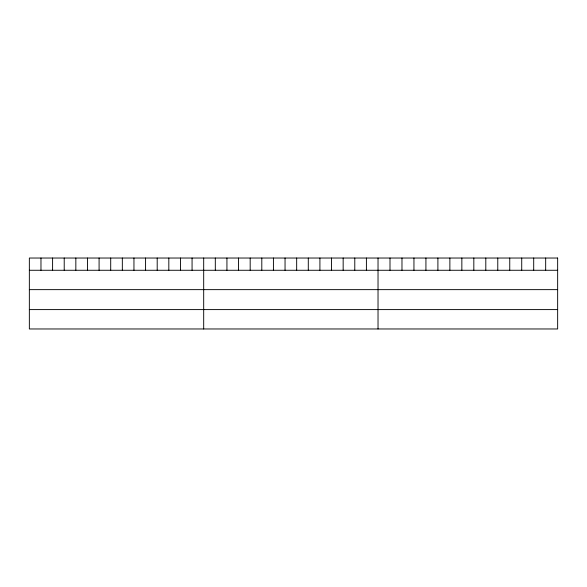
<?xml version="1.0" encoding="UTF-8"?>
<svg xmlns="http://www.w3.org/2000/svg" width="587" height="587" viewBox="0 0 587 587"><rect width="100%" height="100%" fill="white"/><g stroke="black" fill="none" stroke-linecap="round" stroke-linejoin="round"><path stroke-width="0.88" d="M29.35 270.269L557.65 270.269M29.35 289.64L557.65 289.64M29.35 309.598L557.65 309.598M545.675 258.031L545.675 270.269M533.7 258.031L533.7 270.269M521.726 258.031L521.726 270.269M509.751 258.031L509.751 270.269M497.776 258.031L497.776 270.269M485.801 258.031L485.801 270.269M473.826 258.031L473.826 270.269M461.852 258.031L461.852 270.269M449.877 258.031L449.877 270.269M437.902 258.031L437.902 270.269M425.927 258.031L425.927 270.269M413.952 258.031L413.952 270.269M401.978 258.031L401.978 270.269M390.003 258.031L390.003 270.269M378.028 258.031L378.028 328.969M366.405 258.031L366.405 270.269M354.783 258.031L354.783 270.269M343.16 258.031L343.16 270.269M331.538 258.031L331.538 270.269M319.915 258.031L319.915 270.269M308.292 258.031L308.292 270.269M296.67 258.031L296.67 270.269M285.047 258.031L285.047 270.269M273.425 258.031L273.425 270.269M261.802 258.031L261.802 270.269M250.179 258.031L250.179 270.269M238.557 258.031L238.557 270.269M226.934 258.031L226.934 270.269M215.312 258.031L215.312 270.269M203.689 258.031L203.689 328.969M192.066 258.031L192.066 270.269M180.444 258.031L180.444 270.269M168.821 258.031L168.821 270.269M157.199 258.031L157.199 270.269M145.576 258.031L145.576 270.269M133.953 258.031L133.953 270.269M122.331 258.031L122.331 270.269M110.708 258.031L110.708 270.269M99.086 258.031L99.086 270.269M87.463 258.031L87.463 270.269M75.84 258.031L75.84 270.269M64.218 258.031L64.218 270.269M52.595 258.031L52.595 270.269M40.973 258.031L40.973 270.269M557.65 258.031L29.35 258.031L29.35 328.969L557.65 328.969L557.65 258.031"/></g></svg>
